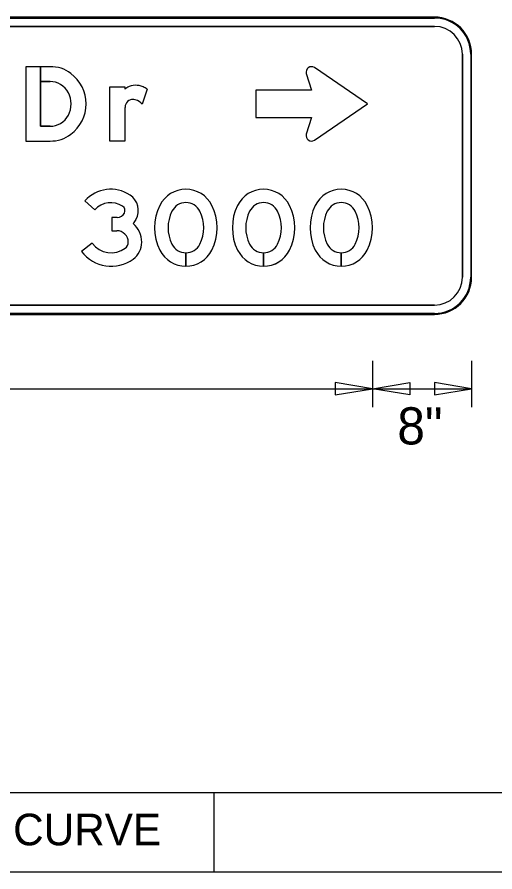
# Model space of a CAD drawing. Extents: x 764 to 1076, y -284 to -242.
# Drawn here: x 981.23 to 984.45, y -271.2 to -265.45 of the extents above; entities that cross this region are included whole.
import ezdxf

# ---------------------------------------------------------------- set-up
doc = ezdxf.new("R2010")
doc.units = 0
for name, color, linetype in [('GSBWFill', 7, 'Continuous'), ('GSColorFill', 7, 'Continuous'), ('GSDims', 7, 'Continuous'), ('GSOutline', 7, 'Continuous'), ('SheetLinesMisc2_dp', 7, 'Continuous'), ('TextMinor', 7, 'Continuous')]:
    doc.layers.add(name, color=color, linetype=linetype)

msp = doc.modelspace()

# ---------------------------------------------------------------- linework, layer by layer
at = {"layer": 'GSBWFill'}
for p, q in [((984.0408, -265.4518), (975.5408, -265.4518)), ((975.5408, -265.5143), (984.0408, -265.5143)), ((984.2283, -265.7018), (984.2283, -267.2018)), ((984.2908, -267.2018), (984.2908, -265.7018)), ((982.1086, -265.9369), (982.0747, -266.0386)), ((981.4563, -266.1856), (981.3923, -266.1856)), ((981.6899, -266.6876), (981.7567, -266.7479)), ((981.7394, -266.9736), (981.6674, -267.0276)), ((982.3694, -267.0376), (982.3694, -267.1276)), ((982.3694, -267.1276), (982.3694, -267.0376)), ((982.8918, -267.0376), (982.8918, -267.1276)), ((982.8918, -267.1276), (982.8918, -267.0376)), ((983.4142, -267.0376), (983.4142, -267.1276)), ((983.4142, -267.1276), (983.4142, -267.0376)), ((984.0408, -267.3893), (975.5415, -267.3893)), ((975.5415, -267.4518), (984.0408, -267.4518))]:
    msp.add_line(p, q, dxfattribs=at)
for points in [[(981.3923, -266.1856), (981.3923, -265.7856), (981.2931, -265.7856), (981.2931, -266.2856), (981.4563, -266.2856)], [(981.4563, -265.7856), (981.3923, -265.7856), (981.3923, -265.8856), (981.4563, -265.8856)], [(983.1792, -265.8322), (983.2132, -265.9428), (982.84, -265.9428)], [(983.2341, -266.2792), (983.59, -266.0355), (983.2341, -265.7918)], [(981.9586, -266.0838), (981.9586, -266.2856), (981.8586, -266.2856), (981.8586, -265.9206), (981.9586, -265.9206), (981.9586, -265.9369)], [(982.84, -265.9428), (982.84, -266.1283), (983.2132, -266.1283), (983.1792, -266.2389)], [(981.9073, -266.7989), (981.8724, -266.7989), (981.8724, -266.8889), (981.9049, -266.8889)]]:
    msp.add_lwpolyline(points, dxfattribs=at)
for centre, radius, start, end in [((984.0408, -265.7018), 0.25, 0, 90), ((984.0408, -265.7018), 0.1875, 0, 90), ((983.2137, -265.8216), 0.0361, 55.60026, 197.05729), ((983.2137, -266.2495), 0.0361, 162.94271, 304.39974), ((983.4142, -266.8051), 0.195, 26.48104, 153.51896), ((983.4142, -266.8051), 0.105, 26.48104, 153.51896), ((983.5421, -266.8689), 0.338, 153.51896, 206.48104), ((983.5421, -266.8689), 0.248, 153.51896, 206.48104), ((983.2862, -266.8689), 0.248, 333.51896, 26.48104), ((983.2862, -266.8689), 0.338, 333.51896, 26.48104), ((983.4142, -266.9326), 0.105, 206.48104, 270), ((983.4142, -266.9326), 0.105, 270.01364, 333.51896), ((983.4142, -266.9326), 0.195, 206.48104, 270), ((983.4142, -266.9326), 0.195, 270.00734, 333.51896), ((984.0408, -267.2018), 0.25, 270, 0), ((984.0408, -267.2018), 0.1875, 270, 0)]:
    msp.add_arc(centre, radius, start, end, dxfattribs=at)
for centre, major_axis, ratio, start_param, end_param in [((981.4629, -266.0043), (0, 0.2188), 0.992007, 5.621793, 6.313477), ((981.4511, -266.0331), (0, 0.2489), 0.992007, 4.702399, 5.655315), ((981.4587, -266.0209), (0, 0.1353), 0.992007, 5.75224, 6.301036), ((981.4494, -266.0317), (0, 0.1494), 0.992007, 4.686283, 5.735161), ((982.0591, -266.0701), (0, 0.1669), 0.99999, 0.443663, 0.646229), ((982.0196, -265.9871), (0, 0.075), 0.99999, 0.24142, 0.443663), ((982.0325, -266.0393), (0, 0.1287), 0.99999, 6.103268, 6.524606), ((982.0354, -266.0234), (0, 0.1125), 0.99999, 5.846069, 6.103268), ((982.0239, -266.0479), (0, 0.1396), 0.99999, 5.631644, 5.846069), ((982.0117, -266.0566), (0, 0.05), 0.99999, 0.293855, 1.188904), ((982.0127, -266.0598), (0, 0.0534), 0.99999, 0.067293, 0.293855), ((982.0145, -266.0864), (0, 0.08), 0.99999, 6.094384, 6.350479), ((982.0166, -266.0754), (0, 0.0688), 0.99999, 5.27661, 6.094384), ((981.4494, -266.0395), (0, 0.1494), 0.992007, 3.689617, 4.738495), ((981.4511, -266.0381), (0, 0.2489), 0.992007, 3.769463, 4.722379), ((982.1705, -266.084), (0, 0.2119), 0.99999, 1.445958, 1.569673), ((982.0377, -266.067), (0, 0.0781), 0.99999, 1.188904, 1.450084), ((981.4587, -266.0503), (0, 0.1353), 0.992007, 3.123742, 3.672538), ((981.4629, -266.0668), (0, 0.2188), 0.992007, 3.111301, 3.802985), ((981.8643, -266.8451), (0, 0.235), 0.999998, 5.699838, 7.119486), ((981.9249, -266.7533), (0, 0.125), 0.999998, 4.220751, 5.699838), ((982.3694, -266.8051), (0, 0.195), 0.999995, 5.17457, 7.3918), ((982.8918, -266.8051), (0, 0.195), 0.999995, 5.17457, 7.3918), ((981.8643, -266.8451), (0, 0.145), 0.999998, 5.699838, 7.119486), ((982.3694, -266.8051), (0, 0.105), 0.999995, 5.17457, 7.3918), ((982.8918, -266.8051), (0, 0.105), 0.999995, 5.17457, 7.3918), ((981.9249, -266.7533), (0, 0.035), 0.999998, 4.220751, 5.699838), ((982.4974, -266.8689), (0, 0.338), 0.999995, 1.108615, 2.032978), ((982.4974, -266.8689), (0, 0.248), 0.999995, 1.108615, 2.032978), ((982.2415, -266.8689), (0, 0.248), 0.999995, 4.250208, 5.17457), ((982.2415, -266.8689), (0, 0.338), 0.999995, 4.250208, 5.17457), ((983.0198, -266.8689), (0, 0.338), 0.999995, 1.108615, 2.032978), ((983.0198, -266.8689), (0, 0.248), 0.999995, 1.108615, 2.032978), ((982.7638, -266.8689), (0, 0.248), 0.999995, 4.250208, 5.17457), ((982.7638, -266.8689), (0, 0.338), 0.999995, 4.250208, 5.17457), ((981.9073, -266.7439), (0, 0.055), 0.999998, 3.141593, 4.220751), ((981.9073, -266.7439), (0, 0.145), 0.999998, 3.983156, 4.220751), ((981.9049, -266.9664), (0, 0.1675), 0.999998, 4.712709, 5.562818), ((981.9049, -266.9664), (0, 0.0775), 0.999998, 4.712709, 6.283185), ((981.8674, -266.8776), (0, 0.16), 0.999998, 2.214297, 3.773778), ((981.9324, -266.9664), (0, 0.05), 0.999998, 3.773778, 4.712709), ((981.9324, -266.9664), (0, 0.14), 0.999998, 3.773778, 4.712709), ((982.3694, -266.9326), (0, 0.105), 0.999995, 2.032978, 3.141593), ((982.3694, -266.9326), (0, 0.105), 0.999995, 3.141831, 4.250208), ((982.8918, -266.9326), (0, 0.105), 0.999995, 2.032978, 3.141593), ((982.8918, -266.9326), (0, 0.105), 0.999995, 3.141831, 4.250208), ((981.8674, -266.8776), (0, 0.25), 0.999998, 2.214297, 3.773778), ((982.3694, -266.9326), (0, 0.195), 0.999995, 2.032978, 3.141593), ((982.3694, -266.9326), (0, 0.195), 0.999995, 3.141721, 4.250208), ((982.8918, -266.9326), (0, 0.195), 0.999995, 2.032978, 3.141593), ((982.8918, -266.9326), (0, 0.195), 0.999995, 3.141721, 4.250208)]:
    msp.add_ellipse(centre, major_axis=major_axis, ratio=ratio, start_param=start_param, end_param=end_param, dxfattribs=at)
at = {"layer": 'GSColorFill'}
for p, q in [((984.0408, -265.4518), (975.5408, -265.4518)), ((984.0408, -265.4518), (975.5408, -265.4518)), ((984.0408, -265.4518), (975.5408, -265.4518)), ((975.5408, -265.4581), (984.0408, -265.4581)), ((975.5408, -265.5143), (984.0408, -265.5143)), ((984.2283, -265.7018), (984.2283, -267.2018)), ((984.2846, -265.7018), (984.2846, -267.2018)), ((984.2908, -267.2018), (984.2908, -265.7018)), ((984.2908, -267.2018), (984.2908, -265.7018)), ((984.2908, -267.2018), (984.2908, -265.7018)), ((982.1086, -265.9369), (982.0747, -266.0386)), ((981.4563, -266.1856), (981.3923, -266.1856)), ((981.6899, -266.6876), (981.7567, -266.7479)), ((981.7394, -266.9736), (981.6674, -267.0276)), ((982.3694, -267.0376), (982.3694, -267.1276)), ((982.3694, -267.1276), (982.3694, -267.0376)), ((982.8918, -267.0376), (982.8918, -267.1276)), ((982.8918, -267.1276), (982.8918, -267.0376)), ((983.4142, -267.0376), (983.4142, -267.1276)), ((983.4142, -267.1276), (983.4142, -267.0376)), ((984.0408, -267.3893), (975.5415, -267.3893)), ((975.5408, -267.4518), (984.0408, -267.4518)), ((984.0408, -267.4456), (975.5409, -267.4456)), ((975.5409, -267.4518), (984.0408, -267.4518)), ((975.5415, -267.4518), (984.0408, -267.4518))]:
    msp.add_line(p, q, dxfattribs=at)
for points in [[(981.3923, -266.1856), (981.3923, -265.7856), (981.2931, -265.7856), (981.2931, -266.2856), (981.4563, -266.2856)], [(981.4563, -265.7856), (981.3923, -265.7856), (981.3923, -265.8856), (981.4563, -265.8856)], [(983.1792, -265.8322), (983.2132, -265.9428), (982.84, -265.9428)], [(983.2341, -266.2792), (983.59, -266.0355), (983.2341, -265.7918)], [(981.9586, -266.0838), (981.9586, -266.2856), (981.8586, -266.2856), (981.8586, -265.9206), (981.9586, -265.9206), (981.9586, -265.9369)], [(982.84, -265.9428), (982.84, -266.1283), (983.2132, -266.1283), (983.1792, -266.2389)], [(981.9073, -266.7989), (981.8724, -266.7989), (981.8724, -266.8889), (981.9049, -266.8889)]]:
    msp.add_lwpolyline(points, dxfattribs=at)
for centre, radius, start, end in [((984.0408, -265.7018), 0.25, 0, 90), ((984.0408, -265.7018), 0.25, 0, 90), ((984.0408, -265.7018), 0.25, 0, 90), ((984.0408, -265.7018), 0.2438, 0, 90), ((984.0408, -265.7018), 0.1875, 0, 90), ((983.2137, -265.8216), 0.0361, 55.60026, 197.05729), ((983.2137, -266.2495), 0.0361, 162.94271, 304.39974), ((983.4142, -266.8051), 0.195, 26.48104, 153.51896), ((983.4142, -266.8051), 0.105, 26.48104, 153.51896), ((983.5421, -266.8689), 0.338, 153.51896, 206.48104), ((983.5421, -266.8689), 0.248, 153.51896, 206.48104), ((983.2862, -266.8689), 0.248, 333.51896, 26.48104), ((983.2862, -266.8689), 0.338, 333.51896, 26.48104), ((983.4142, -266.9326), 0.105, 206.48104, 270), ((983.4142, -266.9326), 0.105, 270.01364, 333.51896), ((983.4142, -266.9326), 0.195, 206.48104, 270), ((983.4142, -266.9326), 0.195, 270.00734, 333.51896), ((984.0408, -267.2018), 0.25, 270, 0), ((984.0408, -267.2018), 0.25, 270, 0), ((984.0408, -267.2018), 0.1875, 270, 0), ((984.0408, -267.2018), 0.25, 270, 0), ((984.0408, -267.2018), 0.2438, 270, 0)]:
    msp.add_arc(centre, radius, start, end, dxfattribs=at)
for centre, major_axis, ratio, start_param, end_param in [((981.4629, -266.0043), (0, 0.2188), 0.992007, 5.621793, 6.313477), ((981.4511, -266.0331), (0, 0.2489), 0.992007, 4.702399, 5.655315), ((981.4587, -266.0209), (0, 0.1353), 0.992007, 5.75224, 6.301036), ((981.4494, -266.0317), (0, 0.1494), 0.992007, 4.686283, 5.735161), ((982.0591, -266.0701), (0, 0.1669), 0.99999, 0.443663, 0.646229), ((982.0196, -265.9871), (0, 0.075), 0.99999, 0.24142, 0.443663), ((982.0325, -266.0393), (0, 0.1287), 0.99999, 6.103268, 6.524606), ((982.0354, -266.0234), (0, 0.1125), 0.99999, 5.846069, 6.103268), ((982.0239, -266.0479), (0, 0.1396), 0.99999, 5.631644, 5.846069), ((982.0117, -266.0566), (0, 0.05), 0.99999, 0.293855, 1.188904), ((982.0127, -266.0598), (0, 0.0534), 0.99999, 0.067293, 0.293855), ((982.0145, -266.0864), (0, 0.08), 0.99999, 6.094384, 6.350479), ((982.0166, -266.0754), (0, 0.0688), 0.99999, 5.27661, 6.094384), ((981.4494, -266.0395), (0, 0.1494), 0.992007, 3.689617, 4.738495), ((981.4511, -266.0381), (0, 0.2489), 0.992007, 3.769463, 4.722379), ((982.1705, -266.084), (0, 0.2119), 0.99999, 1.445958, 1.569673), ((982.0377, -266.067), (0, 0.0781), 0.99999, 1.188904, 1.450084), ((981.4587, -266.0503), (0, 0.1353), 0.992007, 3.123742, 3.672538), ((981.4629, -266.0668), (0, 0.2188), 0.992007, 3.111301, 3.802985), ((981.8643, -266.8451), (0, 0.235), 0.999998, 5.699838, 7.119486), ((981.9249, -266.7533), (0, 0.125), 0.999998, 4.220751, 5.699838), ((982.3694, -266.8051), (0, 0.195), 0.999995, 5.17457, 7.3918), ((982.8918, -266.8051), (0, 0.195), 0.999995, 5.17457, 7.3918), ((981.8643, -266.8451), (0, 0.145), 0.999998, 5.699838, 7.119486), ((982.3694, -266.8051), (0, 0.105), 0.999995, 5.17457, 7.3918), ((982.8918, -266.8051), (0, 0.105), 0.999995, 5.17457, 7.3918), ((981.9249, -266.7533), (0, 0.035), 0.999998, 4.220751, 5.699838), ((982.4974, -266.8689), (0, 0.338), 0.999995, 1.108615, 2.032978), ((982.4974, -266.8689), (0, 0.248), 0.999995, 1.108615, 2.032978), ((982.2415, -266.8689), (0, 0.248), 0.999995, 4.250208, 5.17457), ((982.2415, -266.8689), (0, 0.338), 0.999995, 4.250208, 5.17457), ((983.0198, -266.8689), (0, 0.338), 0.999995, 1.108615, 2.032978), ((983.0198, -266.8689), (0, 0.248), 0.999995, 1.108615, 2.032978), ((982.7638, -266.8689), (0, 0.248), 0.999995, 4.250208, 5.17457), ((982.7638, -266.8689), (0, 0.338), 0.999995, 4.250208, 5.17457), ((981.9073, -266.7439), (0, 0.055), 0.999998, 3.141593, 4.220751), ((981.9073, -266.7439), (0, 0.145), 0.999998, 3.983156, 4.220751), ((981.9049, -266.9664), (0, 0.1675), 0.999998, 4.712709, 5.562818), ((981.9049, -266.9664), (0, 0.0775), 0.999998, 4.712709, 6.283185), ((981.8674, -266.8776), (0, 0.16), 0.999998, 2.214297, 3.773778), ((981.9324, -266.9664), (0, 0.05), 0.999998, 3.773778, 4.712709), ((981.9324, -266.9664), (0, 0.14), 0.999998, 3.773778, 4.712709), ((982.3694, -266.9326), (0, 0.105), 0.999995, 2.032978, 3.141593), ((982.3694, -266.9326), (0, 0.105), 0.999995, 3.141831, 4.250208), ((982.8918, -266.9326), (0, 0.105), 0.999995, 2.032978, 3.141593), ((982.8918, -266.9326), (0, 0.105), 0.999995, 3.141831, 4.250208), ((981.8674, -266.8776), (0, 0.25), 0.999998, 2.214297, 3.773778), ((982.3694, -266.9326), (0, 0.195), 0.999995, 2.032978, 3.141593), ((982.3694, -266.9326), (0, 0.195), 0.999995, 3.141721, 4.250208), ((982.8918, -266.9326), (0, 0.195), 0.999995, 2.032978, 3.141593), ((982.8918, -266.9326), (0, 0.195), 0.999995, 3.141721, 4.250208)]:
    msp.add_ellipse(centre, major_axis=major_axis, ratio=ratio, start_param=start_param, end_param=end_param, dxfattribs=at)
at = {"layer": 'GSDims'}
for p, q in [((983.6242, -267.7643), (983.6242, -268.0768)), ((983.6242, -267.7643), (983.6242, -268.0768)), ((984.2908, -267.7643), (984.2908, -268.0768)), ((984.2908, -267.7643), (984.2908, -268.0768)), ((975.9575, -267.9518), (983.6242, -267.9518)), ((983.6242, -267.9518), (984.2908, -267.9518))]:
    msp.add_line(p, q, dxfattribs=at)
for points in [[(983.6242, -267.9518), (983.3742, -267.9102), (983.3742, -267.9935)], [(983.6242, -267.9518), (983.8742, -267.9102), (983.8742, -267.9935)], [(984.2908, -267.9518), (984.0408, -267.9102), (984.0408, -267.9935)]]:
    msp.add_lwpolyline(points, close=True, dxfattribs=at)
at = {"layer": 'GSOutline'}
for p, q in [((984.0408, -265.4518), (975.5408, -265.4518)), ((984.0408, -265.5143), (975.5408, -265.5143)), ((984.2283, -267.2018), (984.2283, -265.7018)), ((984.2908, -267.2018), (984.2908, -265.7018)), ((982.1086, -265.9369), (982.0747, -266.0386)), ((981.4563, -266.1856), (981.4563, -266.1856)), ((981.4563, -266.2856), (981.4563, -266.2856)), ((981.6899, -266.6876), (981.7567, -266.7479)), ((981.7394, -266.9736), (981.6674, -267.0276)), ((975.5408, -267.3893), (984.0408, -267.3893)), ((975.5408, -267.4518), (984.0408, -267.4518))]:
    msp.add_line(p, q, dxfattribs=at)
for points in [[(981.4563, -265.7856), (981.2931, -265.7856), (981.2931, -266.2856), (981.4563, -266.2856)], [(983.1792, -265.8322), (983.2132, -265.9428), (982.84, -265.9428)], [(983.2341, -266.2792), (983.59, -266.0355), (983.2341, -265.7918)], [(981.4563, -265.8856), (981.3923, -265.8856), (981.3923, -266.1856), (981.4563, -266.1856)], [(981.9586, -266.0838), (981.9586, -266.2856), (981.8586, -266.2856), (981.8586, -265.9206), (981.9586, -265.9206), (981.9586, -265.9369)], [(982.84, -265.9428), (982.84, -266.1283), (983.2132, -266.1283), (983.1792, -266.2389)], [(981.9073, -266.7989), (981.8724, -266.7989), (981.8724, -266.8889), (981.9049, -266.8889)]]:
    msp.add_lwpolyline(points, dxfattribs=at)
for centre, radius, start, end in [((984.0408, -265.7018), 0.25, 0, 90), ((984.0408, -265.7018), 0.1875, 0, 90), ((983.2137, -265.8216), 0.0361, 55.60026, 197.05729), ((983.2137, -266.2495), 0.0361, 162.94271, 304.39974), ((983.4142, -266.8051), 0.195, 26.48104, 153.51896), ((983.4142, -266.8051), 0.105, 26.48104, 153.51896), ((983.5421, -266.8689), 0.338, 153.51896, 206.48104), ((983.5421, -266.8689), 0.248, 153.51896, 206.48104), ((983.2862, -266.8689), 0.248, 333.51896, 26.48104), ((983.2862, -266.8689), 0.338, 333.51896, 26.48104), ((983.4142, -266.9326), 0.105, 206.48104, 333.51896), ((983.4142, -266.9326), 0.195, 206.48104, 333.51896), ((984.0408, -267.2018), 0.25, 270, 0), ((984.0408, -267.2018), 0.1875, 270, 0)]:
    msp.add_arc(centre, radius, start, end, dxfattribs=at)
for centre, major_axis, ratio, start_param, end_param in [((981.4629, -266.0043), (0, 0.2188), 0.992007, 5.621793, 6.313477), ((981.4511, -266.0331), (0, 0.2489), 0.992007, 4.702399, 5.655315), ((981.4587, -266.0209), (0, 0.1353), 0.992007, 5.75224, 6.301036), ((981.4494, -266.0317), (0, 0.1494), 0.992007, 4.686283, 5.735161), ((982.0591, -266.0701), (0, 0.1669), 0.99999, 0.443663, 0.646229), ((982.0196, -265.9871), (0, 0.075), 0.99999, 0.24142, 0.443663), ((982.0325, -266.0393), (0, 0.1287), 0.99999, 6.103268, 6.524606), ((982.0354, -266.0234), (0, 0.1125), 0.99999, 5.846069, 6.103268), ((982.0239, -266.0479), (0, 0.1396), 0.99999, 5.631644, 5.846069), ((982.0117, -266.0566), (0, 0.05), 0.99999, 0.293855, 1.188904), ((982.0127, -266.0598), (0, 0.0534), 0.99999, 0.067293, 0.293855), ((982.0145, -266.0864), (0, 0.08), 0.99999, 6.094384, 6.350479), ((982.0166, -266.0754), (0, 0.0688), 0.99999, 5.27661, 6.094384), ((981.4494, -266.0395), (0, 0.1494), 0.992007, 3.689617, 4.738495), ((981.4511, -266.0381), (0, 0.2489), 0.992007, 3.769463, 4.722379), ((982.1705, -266.084), (0, 0.2119), 0.99999, 1.445958, 1.569673), ((982.0377, -266.067), (0, 0.0781), 0.99999, 1.188904, 1.450084), ((981.4587, -266.0503), (0, 0.1353), 0.992007, 3.123742, 3.672538), ((981.4629, -266.0668), (0, 0.2188), 0.992007, 3.111301, 3.802985), ((981.8643, -266.8451), (0, 0.235), 0.999998, 5.699838, 7.119486), ((981.9249, -266.7533), (0, 0.125), 0.999998, 4.220751, 5.699838), ((982.3694, -266.8051), (0, 0.195), 0.999995, 5.17457, 7.3918), ((982.8918, -266.8051), (0, 0.195), 0.999995, 5.17457, 7.3918), ((981.8643, -266.8451), (0, 0.145), 0.999998, 5.699838, 7.119486), ((982.3694, -266.8051), (0, 0.105), 0.999995, 5.17457, 7.3918), ((982.8918, -266.8051), (0, 0.105), 0.999995, 5.17457, 7.3918), ((981.9249, -266.7533), (0, 0.035), 0.999998, 4.220751, 5.699838), ((982.4974, -266.8689), (0, 0.338), 0.999995, 1.108615, 2.032978), ((982.4974, -266.8689), (0, 0.248), 0.999995, 1.108615, 2.032978), ((982.2415, -266.8689), (0, 0.248), 0.999995, 4.250208, 5.17457), ((982.2415, -266.8689), (0, 0.338), 0.999995, 4.250208, 5.17457), ((983.0198, -266.8689), (0, 0.338), 0.999995, 1.108615, 2.032978), ((983.0198, -266.8689), (0, 0.248), 0.999995, 1.108615, 2.032978), ((982.7638, -266.8689), (0, 0.248), 0.999995, 4.250208, 5.17457), ((982.7638, -266.8689), (0, 0.338), 0.999995, 4.250208, 5.17457), ((981.9073, -266.7439), (0, 0.055), 0.999998, 3.141593, 4.220751), ((981.9073, -266.7439), (0, 0.145), 0.999998, 3.983156, 4.220751), ((981.9049, -266.9664), (0, 0.1675), 0.999998, 4.712709, 5.562818), ((981.9049, -266.9664), (0, 0.0775), 0.999998, 4.712709, 6.283185), ((981.8674, -266.8776), (0, 0.16), 0.999998, 2.214297, 3.773778), ((981.9324, -266.9664), (0, 0.05), 0.999998, 3.773778, 4.712709), ((981.9324, -266.9664), (0, 0.14), 0.999998, 3.773778, 4.712709), ((982.3694, -266.9326), (0, 0.105), 0.999995, 2.032978, 4.250208), ((982.8918, -266.9326), (0, 0.105), 0.999995, 2.032978, 4.250208), ((981.8674, -266.8776), (0, 0.25), 0.999998, 2.214297, 3.773778), ((982.3694, -266.9326), (0, 0.195), 0.999995, 2.032978, 4.250208), ((982.8918, -266.9326), (0, 0.195), 0.999995, 2.032978, 4.250208)]:
    msp.add_ellipse(centre, major_axis=major_axis, ratio=ratio, start_param=start_param, end_param=end_param, dxfattribs=at)
at = {"layer": 'SheetLinesMisc2_dp'}
for p, q in [((969.8689, -270.6682), (990.3349, -270.6682)), ((982.5581, -270.6682), (982.5581, -271.2023)), ((969.8689, -271.2023), (990.3351, -271.2023))]:
    msp.add_line(p, q, dxfattribs=at)

# ---------------------------------------------------------------- texts
at = {"layer": 'GSDims'}
msp.add_text('8"', height=0.25, dxfattribs=at).set_placement((983.7908, -268.3268))
at = {"layer": 'TextMinor'}
msp.add_text('PHOTOMETRIC CURVE', height=0.212581, dxfattribs=at).set_placement((979.0285, -271.0234))

doc.saveas('drawing.dxf')
